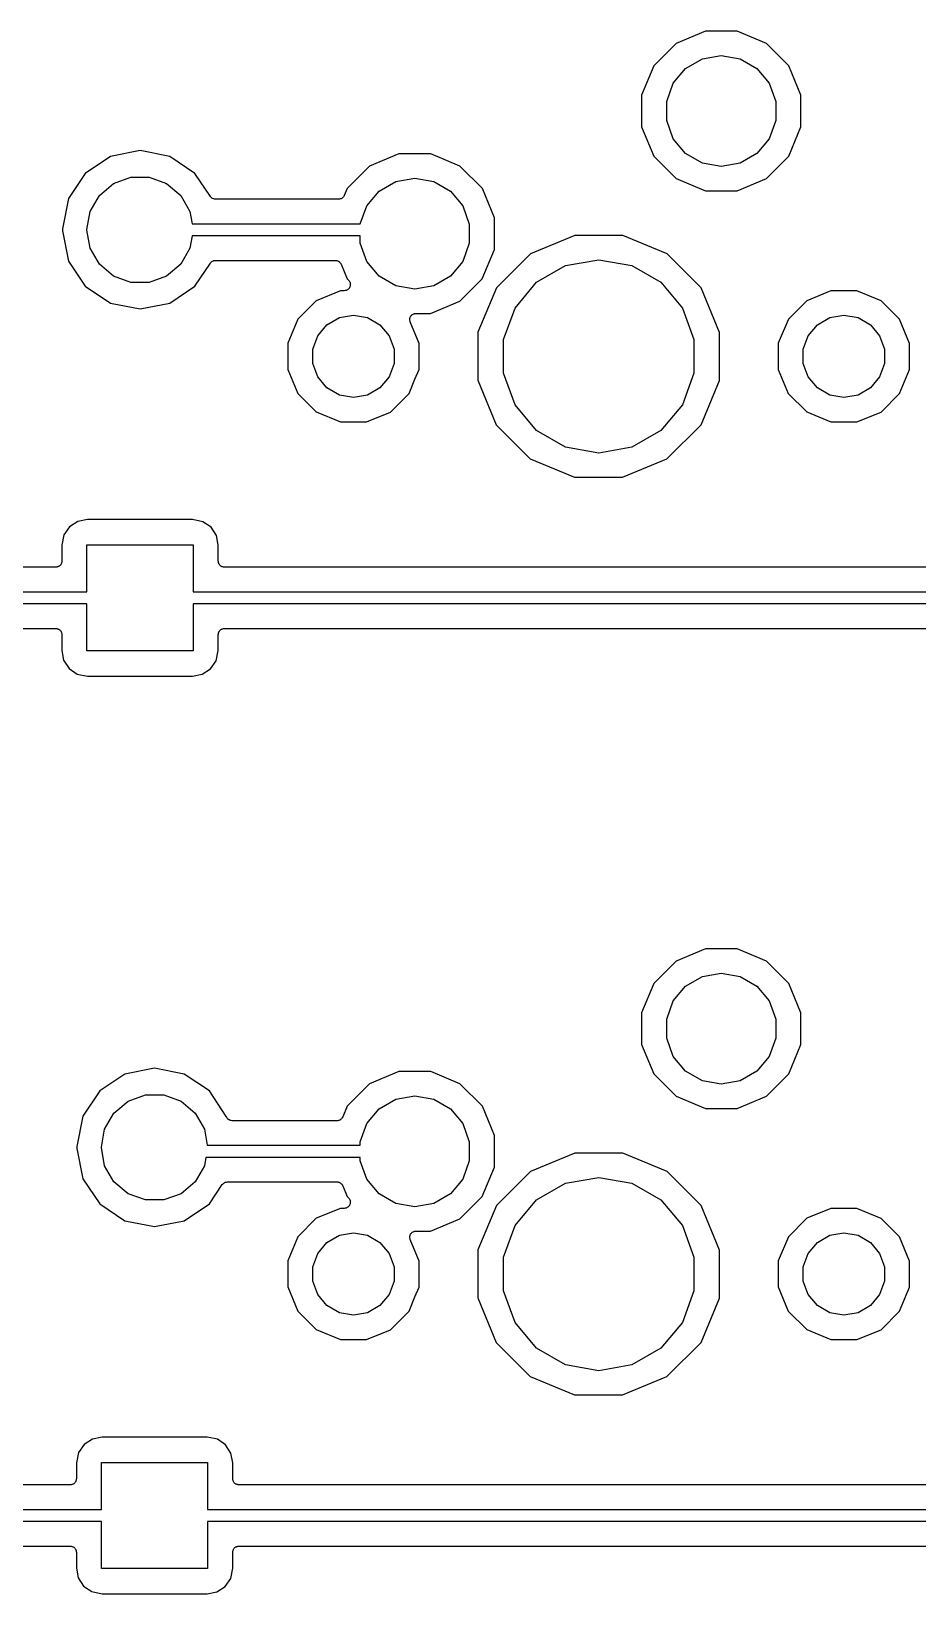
# Model space of a CAD drawing. Extents: x 37 to 156, y -136 to -20.
# Drawn here: x 95.25 to 113.61, y -94.62 to -62.27 of the extents above; entities that cross this region are included whole.
import ezdxf

# ---------------------------------------------------------------- set-up
doc = ezdxf.new("R2010")
doc.units = 0
doc.header["$MEASUREMENT"] = 0
doc.layers.add('BLACK', color=7, linetype='CONTINUOUS')

msp = doc.modelspace()

# ---------------------------------------------------------------- linework, layer by layer
at = {"layer": 'Black'}
for p, q in [((109.213, -62.2687), (108.606, -62.5195)), ((109.87, -62.2693), (109.213, -62.2687)), ((110.476, -62.5212), (109.87, -62.2693)), ((108.606, -62.5195), (108.141, -62.9836)), ((110.94, -62.986), (110.476, -62.5212)), ((108.141, -62.9836), (107.889, -63.5902)), ((108.546, -63.3463), (108.802, -63.0411)), ((108.802, -63.0411), (109.148, -62.8418)), ((109.148, -62.8418), (109.54, -62.7726)), ((109.54, -62.7726), (109.932, -62.8418)), ((109.932, -62.8418), (110.278, -63.0411)), ((110.278, -63.0411), (110.534, -63.3463)), ((111.191, -63.593), (110.94, -62.986)), ((108.41, -63.7208), (108.546, -63.3463)), ((110.534, -63.3463), (110.67, -63.7208)), ((107.889, -63.5902), (107.889, -64.247)), ((108.41, -64.1192), (108.41, -63.7208)), ((110.67, -63.7208), (110.67, -64.1192)), ((111.191, -64.2498), (111.191, -63.593)), ((107.889, -64.247), (108.14, -64.854)), ((108.546, -64.4937), (108.41, -64.1192)), ((110.67, -64.1192), (110.534, -64.4937)), ((110.939, -64.8564), (111.191, -64.2498)), ((108.802, -64.7989), (108.546, -64.4937)), ((110.534, -64.4937), (110.278, -64.7989)), ((96.8856, -64.8627), (96.3647, -65.2107)), ((97.5, -64.7405), (96.8856, -64.8627)), ((98.1144, -64.8627), (97.5, -64.7405)), ((98.6353, -65.2107), (98.1144, -64.8627)), ((102.863, -64.8087), (102.256, -65.0595)), ((103.52, -64.8093), (102.863, -64.8087)), ((104.126, -65.0612), (103.52, -64.8093)), ((108.14, -64.854), (108.604, -65.3188)), ((109.148, -64.9982), (108.802, -64.7989)), ((109.54, -65.0674), (109.148, -64.9982)), ((109.932, -64.9982), (109.54, -65.0674)), ((110.278, -64.7989), (109.932, -64.9982)), ((110.474, -65.3205), (110.939, -64.8564)), ((96.3647, -65.2107), (96.0167, -65.7316)), ((96.95, -65.4232), (97.309, -65.2925)), ((97.309, -65.2925), (97.691, -65.2925)), ((97.691, -65.2925), (98.05, -65.4232)), ((98.9559, -65.6906), (98.6353, -65.2107)), ((102.256, -65.0595), (101.791, -65.5236)), ((102.798, -65.3818), (103.19, -65.3126)), ((103.19, -65.3126), (103.582, -65.3818)), ((104.59, -65.526), (104.126, -65.0612)), ((108.604, -65.3188), (109.21, -65.5707)), ((109.867, -65.5713), (110.474, -65.3205)), ((96.4663, -65.9996), (96.6574, -65.6687)), ((96.6574, -65.6687), (96.95, -65.4232)), ((98.05, -65.4232), (98.3426, -65.6687)), ((98.3426, -65.6687), (98.5337, -65.9996)), ((101.731, -65.6687), (101.726, -65.6757)), ((101.791, -65.5236), (101.731, -65.6687)), ((102.196, -65.8863), (102.452, -65.5811)), ((102.452, -65.5811), (102.798, -65.3818)), ((103.582, -65.3818), (103.928, -65.5811)), ((103.928, -65.5811), (104.184, -65.8863)), ((104.841, -66.133), (104.59, -65.526)), ((109.21, -65.5707), (109.867, -65.5713)), ((96.0167, -65.7316), (95.892, -66.3585)), ((98.9683, -65.7035), (98.9559, -65.6906)), ((98.9798, -65.7173), (98.9683, -65.7035)), ((98.9835, -65.7194), (98.9798, -65.7173)), ((98.9864, -65.7224), (98.9835, -65.7194)), ((99.0025, -65.7304), (98.9864, -65.7224)), ((99.018, -65.7393), (99.0025, -65.7304)), ((99.0222, -65.7401), (99.018, -65.7393)), ((99.0259, -65.7419), (99.0222, -65.7401)), ((99.0438, -65.7439), (99.0259, -65.7419)), ((99.0615, -65.747), (99.0438, -65.7439)), ((101.614, -65.747), (99.0615, -65.747)), ((101.622, -65.7456), (101.614, -65.747)), ((101.63, -65.7459), (101.622, -65.7456)), ((101.643, -65.7418), (101.63, -65.7459)), ((101.657, -65.7393), (101.643, -65.7418)), ((101.664, -65.7352), (101.657, -65.7393)), ((101.672, -65.7327), (101.664, -65.7352)), ((101.683, -65.7242), (101.672, -65.7327)), ((101.695, -65.7173), (101.683, -65.7242)), ((101.701, -65.7109), (101.695, -65.7173)), ((101.707, -65.7059), (101.701, -65.7109)), ((101.715, -65.6942), (101.707, -65.7059)), ((101.724, -65.6835), (101.715, -65.6942)), ((101.726, -65.6757), (101.724, -65.6835)), ((102.062, -66.255), (102.196, -65.8863)), ((104.184, -65.8863), (104.32, -66.2608)), ((96.4, -66.3758), (96.4663, -65.9996)), ((98.5337, -65.9996), (98.5787, -66.255)), ((98.5787, -66.255), (102.062, -66.255)), ((104.32, -66.2608), (104.32, -66.6592)), ((104.841, -66.3459), (104.841, -66.133)), ((95.892, -66.3585), (95.892, -66.4015)), ((95.892, -66.4015), (96.0167, -67.0284)), ((96.4, -66.3842), (96.4, -66.3758)), ((96.4663, -66.7604), (96.4, -66.3842)), ((98.5787, -66.505), (98.5337, -66.7604)), ((102.06, -66.505), (98.5787, -66.505)), ((102.06, -66.6592), (102.06, -66.505)), ((104.841, -66.7898), (104.841, -66.3459)), ((106.505, -66.4977), (105.585, -66.8778)), ((107.5, -66.4985), (106.505, -66.4977)), ((108.419, -66.8802), (107.5, -66.4985)), ((96.6574, -67.0913), (96.4663, -66.7604)), ((98.5337, -66.7604), (98.3426, -67.0913)), ((102.196, -67.0337), (102.06, -66.6592)), ((104.32, -66.6592), (104.184, -67.0337)), ((104.589, -67.3964), (104.841, -66.7898)), ((105.585, -66.8778), (104.88, -67.5809)), ((109.122, -67.5846), (108.419, -66.8802)), ((96.0167, -67.0284), (96.3647, -67.5493)), ((96.95, -67.3368), (96.6574, -67.0913)), ((98.3426, -67.0913), (98.05, -67.3368)), ((98.6353, -67.5493), (98.9559, -67.0694)), ((98.9559, -67.0694), (98.9683, -67.0565)), ((98.9683, -67.0565), (98.9798, -67.0427)), ((98.9798, -67.0427), (98.9835, -67.0406)), ((98.9835, -67.0406), (98.9864, -67.0376)), ((98.9864, -67.0376), (99.0025, -67.0296)), ((99.0025, -67.0296), (99.018, -67.0207)), ((99.018, -67.0207), (99.0222, -67.0199)), ((99.0222, -67.0199), (99.0259, -67.0181)), ((99.0259, -67.0181), (99.0438, -67.0161)), ((99.0438, -67.0161), (99.0615, -67.013)), ((99.0615, -67.013), (101.547, -67.013)), ((101.547, -67.013), (101.555, -67.0145)), ((101.555, -67.0145), (101.564, -67.0141)), ((101.564, -67.0141), (101.577, -67.0183)), ((101.577, -67.0183), (101.591, -67.0207)), ((101.591, -67.0207), (101.598, -67.0249)), ((101.598, -67.0249), (101.606, -67.0274)), ((101.606, -67.0274), (101.617, -67.0358)), ((101.617, -67.0358), (101.629, -67.0427)), ((101.629, -67.0427), (101.634, -67.0492)), ((101.634, -67.0492), (101.641, -67.0543)), ((101.641, -67.0543), (101.648, -67.0659)), ((101.648, -67.0659), (101.657, -67.0765)), ((101.657, -67.0765), (101.66, -67.0844)), ((101.66, -67.0844), (101.665, -67.0915)), ((101.665, -67.0915), (101.79, -67.394)), ((102.452, -67.3389), (102.196, -67.0337)), ((104.184, -67.0337), (103.928, -67.3389)), ((105.713, -67.4667), (106.315, -67.1192)), ((106.315, -67.1192), (107, -66.9985)), ((107, -66.9985), (107.685, -67.1192)), ((107.685, -67.1192), (108.287, -67.4667)), ((96.3647, -67.5493), (96.8856, -67.8973)), ((97.309, -67.4675), (96.95, -67.3368)), ((97.691, -67.4675), (97.309, -67.4675)), ((98.05, -67.3368), (97.691, -67.4675)), ((98.1144, -67.8973), (98.6353, -67.5493)), ((101.79, -67.394), (101.82, -67.4242)), ((101.807, -67.6141), (101.803, -67.618)), ((101.811, -67.6113), (101.807, -67.6141)), ((101.822, -67.5986), (101.811, -67.6113)), ((101.82, -67.4242), (101.829, -67.4378)), ((101.834, -67.5869), (101.822, -67.5986)), ((101.829, -67.4378), (101.84, -67.4505)), ((101.836, -67.5818), (101.834, -67.5869)), ((101.84, -67.5775), (101.836, -67.5818)), ((101.84, -67.4505), (101.842, -67.4558)), ((101.845, -67.5619), (101.84, -67.5775)), ((101.842, -67.4558), (101.845, -67.4604)), ((101.845, -67.4604), (101.849, -67.4764)), ((101.852, -67.5469), (101.845, -67.5619)), ((101.849, -67.4764), (101.855, -67.492)), ((101.853, -67.5413), (101.852, -67.5469)), ((101.855, -67.5361), (101.853, -67.5413)), ((101.855, -67.492), (101.855, -67.4976)), ((101.855, -67.4976), (101.856, -67.503)), ((101.856, -67.503), (101.855, -67.5195)), ((101.855, -67.5195), (101.855, -67.5361)), ((102.798, -67.5382), (102.452, -67.3389)), ((103.19, -67.6074), (102.798, -67.5382)), ((103.582, -67.5382), (103.19, -67.6074)), ((103.928, -67.3389), (103.582, -67.5382)), ((104.124, -67.8605), (104.589, -67.3964)), ((104.88, -67.5809), (104.499, -68.5002)), ((105.267, -67.9992), (105.713, -67.4667)), ((108.287, -67.4667), (108.733, -67.9992)), ((109.502, -68.5045), (109.122, -67.5846)), ((96.8856, -67.8973), (97.5, -68.0195)), ((97.5, -68.0195), (98.1144, -67.8973)), ((101.151, -67.8473), (100.769, -68.2292)), ((101.651, -67.6409), (101.151, -67.8473)), ((101.73, -67.6409), (101.651, -67.6409)), ((101.746, -67.6381), (101.73, -67.6409)), ((101.763, -67.6366), (101.746, -67.6381)), ((101.768, -67.6343), (101.763, -67.6366)), ((101.773, -67.6333), (101.768, -67.6343)), ((101.788, -67.625), (101.773, -67.6333)), ((101.803, -67.618), (101.788, -67.625)), ((103.517, -68.1113), (104.124, -67.8605)), ((111.311, -67.8473), (110.929, -68.2292)), ((111.811, -67.6409), (111.311, -67.8473)), ((112.351, -67.6413), (111.811, -67.6409)), ((112.851, -67.8487), (112.351, -67.6413)), ((113.233, -68.2313), (112.851, -67.8487)), ((100.769, -68.2292), (100.561, -68.7285)), ((101.371, -68.3457), (101.628, -68.1974)), ((101.628, -68.1974), (101.92, -68.1458)), ((101.92, -68.1458), (102.212, -68.1974)), ((102.212, -68.1974), (102.469, -68.3457)), ((103.086, -68.2434), (103.088, -68.2297)), ((103.088, -68.2516), (103.086, -68.2434)), ((103.088, -68.2159), (103.091, -68.208)), ((103.088, -68.2297), (103.088, -68.2159)), ((103.088, -68.26), (103.088, -68.2516)), ((103.093, -68.273), (103.088, -68.26)), ((103.091, -68.208), (103.092, -68.1997)), ((103.092, -68.1997), (103.098, -68.1874)), ((103.098, -68.1874), (103.103, -68.1744)), ((103.103, -68.1744), (103.108, -68.168)), ((103.108, -68.168), (103.112, -68.1606)), ((103.112, -68.1606), (103.122, -68.1513)), ((103.122, -68.1513), (103.131, -68.1407)), ((103.131, -68.1407), (103.139, -68.1365)), ((103.139, -68.1365), (103.145, -68.1308)), ((103.145, -68.1308), (103.158, -68.1256)), ((103.158, -68.1256), (103.17, -68.1186)), ((103.17, -68.1186), (103.178, -68.1172)), ((103.178, -68.1172), (103.186, -68.114)), ((103.186, -68.114), (103.199, -68.1134)), ((103.199, -68.1134), (103.213, -68.111)), ((103.213, -68.111), (103.517, -68.1113)), ((105.029, -68.6524), (105.267, -67.9992)), ((108.733, -67.9992), (108.971, -68.6524)), ((110.929, -68.2292), (110.721, -68.7285)), ((111.531, -68.3457), (111.788, -68.1974)), ((111.788, -68.1974), (112.08, -68.1458)), ((112.08, -68.1458), (112.372, -68.1974)), ((112.372, -68.1974), (112.629, -68.3457)), ((113.439, -68.7309), (113.233, -68.2313)), ((101.079, -68.8517), (101.18, -68.5729)), ((101.18, -68.5729), (101.371, -68.3457)), ((102.469, -68.3457), (102.66, -68.5729)), ((102.66, -68.5729), (102.761, -68.8517)), ((103.096, -68.2865), (103.093, -68.273)), ((103.279, -68.7309), (103.096, -68.2865)), ((104.499, -68.5002), (104.498, -69.4955)), ((109.502, -69.2942), (109.502, -68.5045)), ((111.239, -68.8517), (111.34, -68.5729)), ((111.34, -68.5729), (111.531, -68.3457)), ((112.629, -68.3457), (112.82, -68.5729)), ((112.82, -68.5729), (112.921, -68.8517)), ((100.561, -68.7285), (100.561, -69.2691)), ((101.079, -69.1483), (101.079, -68.8517)), ((102.761, -68.8517), (102.761, -69.1483)), ((103.279, -69.2715), (103.279, -68.7309)), ((105.029, -69.3476), (105.029, -68.6524)), ((108.971, -68.6524), (108.971, -69.3476)), ((110.721, -68.7285), (110.721, -69.2691)), ((111.239, -69.1483), (111.239, -68.8517)), ((112.921, -68.8517), (112.921, -69.1483)), ((113.439, -69.2715), (113.439, -68.7309)), ((101.18, -69.4271), (101.079, -69.1483)), ((102.761, -69.1483), (102.66, -69.4271)), ((111.34, -69.4271), (111.239, -69.1483)), ((112.921, -69.1483), (112.82, -69.4271)), ((100.561, -69.2691), (100.767, -69.7687)), ((101.371, -69.6543), (101.18, -69.4271)), ((102.66, -69.4271), (102.469, -69.6543)), ((103.071, -69.7708), (103.195, -69.4719)), ((103.195, -69.4719), (103.279, -69.2715)), ((104.498, -69.4955), (104.878, -70.4154)), ((105.267, -70.0008), (105.029, -69.3476)), ((108.971, -69.3476), (108.733, -70.0008)), ((109.12, -70.4191), (109.501, -69.4998)), ((109.501, -69.4998), (109.502, -69.2942)), ((109.502, -69.2942), (109.502, -69.2942)), ((110.721, -69.2691), (110.927, -69.7687)), ((111.531, -69.6543), (111.34, -69.4271)), ((112.82, -69.4271), (112.629, -69.6543)), ((113.231, -69.7708), (113.439, -69.2715)), ((100.767, -69.7687), (101.149, -70.1513)), ((101.628, -69.8026), (101.371, -69.6543)), ((101.92, -69.8541), (101.628, -69.8026)), ((102.212, -69.8026), (101.92, -69.8541)), ((102.469, -69.6543), (102.212, -69.8026)), ((102.689, -70.1527), (103.071, -69.7708)), ((110.927, -69.7687), (111.309, -70.1513)), ((111.788, -69.8026), (111.531, -69.6543)), ((112.08, -69.8541), (111.788, -69.8026)), ((112.372, -69.8026), (112.08, -69.8541)), ((112.629, -69.6543), (112.372, -69.8026)), ((112.849, -70.1527), (113.231, -69.7708)), ((101.149, -70.1513), (101.649, -70.3587)), ((102.189, -70.3591), (102.689, -70.1527)), ((105.713, -70.5332), (105.267, -70.0008)), ((108.733, -70.0008), (108.287, -70.5332)), ((111.309, -70.1513), (111.809, -70.3587)), ((112.349, -70.3591), (112.849, -70.1527)), ((101.649, -70.3587), (102.189, -70.3591)), ((104.878, -70.4154), (105.581, -71.1198)), ((108.415, -71.1222), (109.12, -70.4191)), ((111.809, -70.3587), (112.349, -70.3591)), ((106.315, -70.8808), (105.713, -70.5332)), ((108.287, -70.5332), (107.685, -70.8808)), ((105.581, -71.1198), (106.5, -71.5015)), ((107, -71.0015), (106.315, -70.8808)), ((107.685, -70.8808), (107, -71.0015)), ((107.495, -71.5023), (108.415, -71.1222)), ((106.5, -71.5015), (107.495, -71.5023)), ((96.2125, -72.4171), (96.0389, -72.5288)), ((96.4118, -72.3796), (96.2125, -72.4171)), ((98.5873, -72.3796), (96.4118, -72.3796)), ((98.8015, -72.4229), (98.5873, -72.3796)), ((98.9712, -72.5389), (98.8015, -72.4229)), ((95.9229, -72.6985), (95.8796, -72.9127)), ((96.0389, -72.5288), (95.9229, -72.6985)), ((99.0829, -72.7125), (98.9712, -72.5389)), ((99.1204, -72.9118), (99.0829, -72.7125)), ((95.8796, -72.9127), (95.8796, -73.24)), ((96.4, -73.875), (96.4, -72.9)), ((96.4, -72.9), (98.6, -72.9)), ((98.6, -72.9), (98.6, -73.875)), ((99.1204, -73.24), (99.1204, -72.9118)), ((95.7526, -73.367), (80.3474, -73.367)), ((95.7635, -73.3651), (95.7526, -73.367)), ((95.7746, -73.3651), (95.7635, -73.3651)), ((95.7851, -73.3613), (95.7746, -73.3651)), ((95.796, -73.3593), (95.7851, -73.3613)), ((95.8056, -73.3538), (95.796, -73.3593)), ((95.8161, -73.35), (95.8056, -73.3538)), ((95.8246, -73.3428), (95.8161, -73.35)), ((95.8342, -73.3373), (95.8246, -73.3428)), ((95.8413, -73.3288), (95.8342, -73.3373)), ((95.8498, -73.3216), (95.8413, -73.3288)), ((95.8554, -73.312), (95.8498, -73.3216)), ((95.8625, -73.3035), (95.8554, -73.312)), ((95.8663, -73.2931), (95.8625, -73.3035)), ((95.8719, -73.2834), (95.8663, -73.2931)), ((95.8738, -73.2725), (95.8719, -73.2834)), ((95.8776, -73.2621), (95.8738, -73.2725)), ((95.8796, -73.24), (95.8776, -73.2509)), ((95.8776, -73.2509), (95.8776, -73.2621)), ((99.1224, -73.2509), (99.1204, -73.24)), ((99.1224, -73.2621), (99.1224, -73.2509)), ((99.1262, -73.2725), (99.1224, -73.2621)), ((99.1281, -73.2834), (99.1262, -73.2725)), ((99.1337, -73.2931), (99.1281, -73.2834)), ((99.1375, -73.3035), (99.1337, -73.2931)), ((99.1446, -73.312), (99.1375, -73.3035)), ((99.1502, -73.3216), (99.1446, -73.312)), ((99.1587, -73.3288), (99.1502, -73.3216)), ((99.1658, -73.3373), (99.1587, -73.3288)), ((99.1754, -73.3428), (99.1658, -73.3373)), ((99.1839, -73.35), (99.1754, -73.3428)), ((99.1944, -73.3538), (99.1839, -73.35)), ((99.204, -73.3593), (99.1944, -73.3538)), ((99.2149, -73.3613), (99.204, -73.3593)), ((99.2254, -73.3651), (99.2149, -73.3613)), ((99.2365, -73.3651), (99.2254, -73.3651)), ((99.2474, -73.367), (99.2365, -73.3651)), ((114.853, -73.367), (99.2474, -73.367)), ((79.7, -73.875), (96.4, -73.875)), ((98.6, -73.875), (115.5, -73.875)), ((96.4, -74.125), (79.7, -74.125)), ((96.4, -75.1), (96.4, -74.125)), ((115.5, -74.125), (98.6, -74.125)), ((98.6, -74.125), (98.6, -75.1)), ((80.3474, -74.633), (95.7526, -74.633)), ((95.7526, -74.633), (95.7635, -74.6349)), ((95.7635, -74.6349), (95.7746, -74.6349)), ((95.7746, -74.6349), (95.7851, -74.6387)), ((95.7851, -74.6387), (95.796, -74.6407)), ((95.796, -74.6407), (95.8056, -74.6462)), ((95.8056, -74.6462), (95.8161, -74.65)), ((95.8161, -74.65), (95.8246, -74.6572)), ((95.8246, -74.6572), (95.8342, -74.6627)), ((95.8342, -74.6627), (95.8413, -74.6712)), ((95.8413, -74.6712), (95.8498, -74.6784)), ((95.8498, -74.6784), (95.8554, -74.688)), ((95.8554, -74.688), (95.8625, -74.6965)), ((95.8625, -74.6965), (95.8663, -74.7069)), ((95.8663, -74.7069), (95.8719, -74.7166)), ((95.8719, -74.7166), (95.8738, -74.7275)), ((95.8738, -74.7275), (95.8776, -74.7379)), ((99.1224, -74.7379), (99.1262, -74.7275)), ((99.1262, -74.7275), (99.1281, -74.7166)), ((99.1281, -74.7166), (99.1337, -74.7069)), ((99.1337, -74.7069), (99.1375, -74.6965)), ((99.1375, -74.6965), (99.1446, -74.688)), ((99.1446, -74.688), (99.1502, -74.6784)), ((99.1502, -74.6784), (99.1587, -74.6712)), ((99.1587, -74.6712), (99.1658, -74.6627)), ((99.1658, -74.6627), (99.1754, -74.6572)), ((99.1754, -74.6572), (99.1839, -74.65)), ((99.1839, -74.65), (99.1944, -74.6462)), ((99.1944, -74.6462), (99.204, -74.6407)), ((99.204, -74.6407), (99.2149, -74.6387)), ((99.2149, -74.6387), (99.2254, -74.6349)), ((99.2254, -74.6349), (99.2365, -74.6349)), ((99.2365, -74.6349), (99.2474, -74.633)), ((99.2474, -74.633), (114.853, -74.633)), ((95.8776, -74.7379), (95.8776, -74.7491)), ((95.8776, -74.7491), (95.8796, -74.76)), ((95.8796, -74.76), (95.8796, -75.0882)), ((99.1204, -74.76), (99.1224, -74.7491)), ((99.1204, -75.0873), (99.1204, -74.76)), ((99.1224, -74.7491), (99.1224, -74.7379)), ((95.8796, -75.0882), (95.9171, -75.2875)), ((95.9171, -75.2875), (96.0288, -75.4611)), ((98.6, -75.1), (96.4, -75.1)), ((98.9611, -75.4712), (99.0771, -75.3015)), ((99.0771, -75.3015), (99.1204, -75.0873)), ((96.0288, -75.4611), (96.1985, -75.5771)), ((96.1985, -75.5771), (96.4127, -75.6204)), ((96.4127, -75.6204), (98.5882, -75.6204)), ((98.5882, -75.6204), (98.7875, -75.5829)), ((98.7875, -75.5829), (98.9611, -75.4712)), ((108.606, -81.5195), (108.141, -81.9836)), ((109.213, -81.2687), (108.606, -81.5195)), ((109.87, -81.2693), (109.213, -81.2687)), ((110.476, -81.5212), (109.87, -81.2693)), ((110.94, -81.986), (110.476, -81.5212)), ((108.802, -82.0411), (109.148, -81.8418)), ((109.148, -81.8418), (109.54, -81.7726)), ((109.54, -81.7726), (109.932, -81.8418)), ((109.932, -81.8418), (110.278, -82.0411)), ((108.141, -81.9836), (107.889, -82.5902)), ((108.546, -82.3463), (108.802, -82.0411)), ((110.278, -82.0411), (110.534, -82.3463)), ((111.191, -82.593), (110.94, -81.986)), ((108.41, -82.7208), (108.546, -82.3463)), ((110.534, -82.3463), (110.67, -82.7208)), ((107.889, -82.5902), (107.889, -83.247)), ((108.41, -83.1192), (108.41, -82.7208)), ((110.67, -82.7208), (110.67, -83.1192)), ((111.191, -83.2498), (111.191, -82.593)), ((108.546, -83.4937), (108.41, -83.1192)), ((110.67, -83.1192), (110.534, -83.4937)), ((107.889, -83.247), (108.14, -83.854)), ((110.939, -83.8564), (111.191, -83.2498)), ((97.8, -83.7405), (97.1856, -83.8627)), ((98.4144, -83.8627), (97.8, -83.7405)), ((108.802, -83.7989), (108.546, -83.4937)), ((110.534, -83.4937), (110.278, -83.7989)), ((97.1856, -83.8627), (96.6647, -84.2107)), ((98.9353, -84.2107), (98.4144, -83.8627)), ((102.256, -84.0595), (101.791, -84.5236)), ((102.863, -83.8087), (102.256, -84.0595)), ((103.52, -83.8093), (102.863, -83.8087)), ((104.126, -84.0612), (103.52, -83.8093)), ((104.59, -84.526), (104.126, -84.0612)), ((108.14, -83.854), (108.604, -84.3188)), ((109.148, -83.9982), (108.802, -83.7989)), ((109.54, -84.0674), (109.148, -83.9982)), ((109.932, -83.9982), (109.54, -84.0674)), ((110.278, -83.7989), (109.932, -83.9982)), ((110.474, -84.3205), (110.939, -83.8564)), ((96.6647, -84.2107), (96.3167, -84.7316)), ((96.9574, -84.6687), (97.25, -84.4232)), ((97.25, -84.4232), (97.609, -84.2925)), ((97.609, -84.2925), (97.991, -84.2925)), ((97.991, -84.2925), (98.35, -84.4232)), ((98.35, -84.4232), (98.6426, -84.6687)), ((99.2864, -84.7363), (98.9353, -84.2107)), ((102.452, -84.5811), (102.798, -84.3818)), ((102.798, -84.3818), (103.19, -84.3126)), ((103.19, -84.3126), (103.582, -84.3818)), ((103.582, -84.3818), (103.928, -84.5811)), ((108.604, -84.3188), (109.21, -84.5707)), ((109.867, -84.5713), (110.474, -84.3205)), ((96.3167, -84.7316), (96.192, -85.3585)), ((96.7663, -84.9996), (96.9574, -84.6687)), ((98.6426, -84.6687), (98.8337, -84.9996)), ((99.2894, -84.7441), (99.2864, -84.7363)), ((99.2965, -84.7635), (99.2894, -84.7441)), ((101.693, -84.7557), (101.69, -84.7635)), ((101.698, -84.7487), (101.693, -84.7557)), ((101.791, -84.5236), (101.698, -84.7487)), ((102.196, -84.8863), (102.452, -84.5811)), ((103.928, -84.5811), (104.184, -84.8863)), ((104.841, -85.133), (104.59, -84.526)), ((109.21, -84.5707), (109.867, -84.5713)), ((96.7, -85.3758), (96.7663, -84.9996)), ((98.8337, -84.9996), (98.8928, -85.335)), ((99.2974, -84.7646), (99.2965, -84.7635)), ((99.2979, -84.7659), (99.2974, -84.7646)), ((99.3116, -84.7815), (99.2979, -84.7659)), ((99.3249, -84.7973), (99.3116, -84.7815)), ((99.3261, -84.798), (99.3249, -84.7973)), ((99.327, -84.799), (99.3261, -84.798)), ((99.3452, -84.809), (99.327, -84.799)), ((99.3631, -84.8193), (99.3452, -84.809)), ((99.3644, -84.8196), (99.3631, -84.8193)), ((99.3657, -84.8203), (99.3644, -84.8196)), ((99.3861, -84.8234), (99.3657, -84.8203)), ((99.4065, -84.827), (99.3861, -84.8234)), ((101.58, -84.827), (99.4065, -84.827)), ((101.589, -84.8256), (101.58, -84.827)), ((101.597, -84.8259), (101.589, -84.8256)), ((101.61, -84.8218), (101.597, -84.8259)), ((101.624, -84.8193), (101.61, -84.8218)), ((101.631, -84.8152), (101.624, -84.8193)), ((101.639, -84.8127), (101.631, -84.8152)), ((101.65, -84.8042), (101.639, -84.8127)), ((101.662, -84.7973), (101.65, -84.8042)), ((101.667, -84.7909), (101.662, -84.7973)), ((101.674, -84.7859), (101.667, -84.7909)), ((101.681, -84.7742), (101.674, -84.7859)), ((101.69, -84.7635), (101.681, -84.7742)), ((102.06, -85.2608), (102.196, -84.8863)), ((104.184, -84.8863), (104.32, -85.2608)), ((96.192, -85.3585), (96.192, -85.4015)), ((96.192, -85.4015), (96.3167, -86.0284)), ((96.7, -85.3842), (96.7, -85.3758)), ((96.7663, -85.7604), (96.7, -85.3842)), ((98.8928, -85.335), (102.06, -85.335)), ((102.06, -85.335), (102.06, -85.2608)), ((104.32, -85.2608), (104.32, -85.6592)), ((104.841, -85.3459), (104.841, -85.133)), ((104.841, -85.7898), (104.841, -85.3459)), ((98.8646, -85.585), (98.8337, -85.7604)), ((102.06, -85.585), (98.8646, -85.585)), ((102.06, -85.6592), (102.06, -85.585)), ((102.196, -86.0337), (102.06, -85.6592)), ((104.32, -85.6592), (104.184, -86.0337)), ((106.505, -85.4977), (105.585, -85.8778)), ((107.5, -85.4985), (106.505, -85.4977)), ((108.419, -85.8802), (107.5, -85.4985)), ((96.3167, -86.0284), (96.6647, -86.5493)), ((96.9574, -86.0913), (96.7663, -85.7604)), ((98.8337, -85.7604), (98.6426, -86.0913)), ((102.452, -86.3389), (102.196, -86.0337)), ((104.184, -86.0337), (103.928, -86.3389)), ((104.589, -86.3964), (104.841, -85.7898)), ((105.585, -85.8778), (104.88, -86.5809)), ((106.315, -86.1192), (107, -85.9985)), ((107, -85.9985), (107.685, -86.1192)), ((109.122, -86.5846), (108.419, -85.8802)), ((97.25, -86.3368), (96.9574, -86.0913)), ((97.609, -86.4675), (97.25, -86.3368)), ((98.35, -86.3368), (97.991, -86.4675)), ((98.6426, -86.0913), (98.35, -86.3368)), ((98.9353, -86.5493), (99.2024, -86.1494)), ((99.2024, -86.1494), (99.2148, -86.1365)), ((99.2148, -86.1365), (99.2264, -86.1227)), ((99.2264, -86.1227), (99.23, -86.1206)), ((99.23, -86.1206), (99.2329, -86.1176)), ((99.2329, -86.1176), (99.249, -86.1096)), ((99.249, -86.1096), (99.2646, -86.1007)), ((99.2646, -86.1007), (99.2687, -86.0999)), ((99.2687, -86.0999), (99.2725, -86.0981)), ((99.2725, -86.0981), (99.2903, -86.0961)), ((99.2903, -86.0961), (99.308, -86.093)), ((99.308, -86.093), (101.58, -86.093)), ((101.58, -86.093), (101.589, -86.0945)), ((101.589, -86.0945), (101.597, -86.0941)), ((101.597, -86.0941), (101.61, -86.0983)), ((101.61, -86.0983), (101.624, -86.1007)), ((101.624, -86.1007), (101.631, -86.1049)), ((101.631, -86.1049), (101.639, -86.1074)), ((101.639, -86.1074), (101.65, -86.1158)), ((101.65, -86.1158), (101.662, -86.1227)), ((101.662, -86.1227), (101.667, -86.1292)), ((101.667, -86.1292), (101.674, -86.1343)), ((101.674, -86.1343), (101.681, -86.1459)), ((101.681, -86.1459), (101.69, -86.1565)), ((101.69, -86.1565), (101.693, -86.1644)), ((101.693, -86.1644), (101.698, -86.1715)), ((101.698, -86.1715), (101.79, -86.394)), ((102.798, -86.5382), (102.452, -86.3389)), ((103.928, -86.3389), (103.582, -86.5382)), ((105.713, -86.4667), (106.315, -86.1192)), ((107.685, -86.1192), (108.287, -86.4667)), ((96.6647, -86.5493), (97.1856, -86.8973)), ((97.991, -86.4675), (97.609, -86.4675)), ((98.4144, -86.8973), (98.9353, -86.5493)), ((101.651, -86.6409), (101.151, -86.8473)), ((101.73, -86.6409), (101.651, -86.6409)), ((101.746, -86.6381), (101.73, -86.6409)), ((101.763, -86.6366), (101.746, -86.6381)), ((101.768, -86.6343), (101.763, -86.6366)), ((101.773, -86.6333), (101.768, -86.6343)), ((101.788, -86.625), (101.773, -86.6333)), ((101.803, -86.618), (101.788, -86.625)), ((101.79, -86.394), (101.82, -86.4242)), ((101.807, -86.6141), (101.803, -86.618)), ((101.811, -86.6113), (101.807, -86.6141)), ((101.822, -86.5986), (101.811, -86.6113)), ((101.82, -86.4242), (101.829, -86.4378)), ((101.834, -86.5869), (101.822, -86.5986)), ((101.829, -86.4378), (101.84, -86.4505)), ((101.836, -86.5818), (101.834, -86.5869)), ((101.84, -86.5775), (101.836, -86.5818)), ((101.84, -86.4505), (101.842, -86.4558)), ((101.845, -86.5619), (101.84, -86.5775)), ((101.842, -86.4558), (101.845, -86.4604)), ((101.845, -86.4604), (101.849, -86.4764)), ((101.852, -86.5469), (101.845, -86.5619)), ((101.849, -86.4764), (101.855, -86.492)), ((101.853, -86.5413), (101.852, -86.5469)), ((101.855, -86.5361), (101.853, -86.5413)), ((101.855, -86.492), (101.855, -86.4976)), ((101.855, -86.4976), (101.856, -86.503)), ((101.856, -86.503), (101.855, -86.5195)), ((101.855, -86.5195), (101.855, -86.5361)), ((103.19, -86.6074), (102.798, -86.5382)), ((103.582, -86.5382), (103.19, -86.6074)), ((104.124, -86.8605), (104.589, -86.3964)), ((104.88, -86.5809), (104.499, -87.5002)), ((105.267, -86.9992), (105.713, -86.4667)), ((108.287, -86.4667), (108.733, -86.9992)), ((109.502, -87.5045), (109.122, -86.5846)), ((111.811, -86.6409), (111.311, -86.8473)), ((112.351, -86.6413), (111.811, -86.6409)), ((112.851, -86.8487), (112.351, -86.6413)), ((97.1856, -86.8973), (97.8, -87.0195)), ((97.8, -87.0195), (98.4144, -86.8973)), ((101.151, -86.8473), (100.769, -87.2292)), ((103.517, -87.1113), (104.124, -86.8605)), ((105.029, -87.6524), (105.267, -86.9992)), ((108.733, -86.9992), (108.971, -87.6524)), ((111.311, -86.8473), (110.929, -87.2292)), ((113.233, -87.2313), (112.851, -86.8487)), ((100.769, -87.2292), (100.561, -87.7285)), ((101.18, -87.5729), (101.371, -87.3457)), ((101.371, -87.3457), (101.628, -87.1974)), ((101.628, -87.1974), (101.92, -87.1458)), ((101.92, -87.1458), (102.212, -87.1974)), ((102.212, -87.1974), (102.469, -87.3457)), ((102.469, -87.3457), (102.66, -87.5729)), ((103.086, -87.2434), (103.088, -87.2297)), ((103.088, -87.2516), (103.086, -87.2434)), ((103.088, -87.2159), (103.091, -87.208)), ((103.088, -87.2297), (103.088, -87.2159)), ((103.088, -87.26), (103.088, -87.2516)), ((103.093, -87.273), (103.088, -87.26)), ((103.091, -87.208), (103.092, -87.1997)), ((103.092, -87.1997), (103.098, -87.1874)), ((103.096, -87.2865), (103.093, -87.273)), ((103.279, -87.7309), (103.096, -87.2865)), ((103.098, -87.1874), (103.103, -87.1744)), ((103.103, -87.1744), (103.108, -87.168)), ((103.108, -87.168), (103.112, -87.1606)), ((103.112, -87.1606), (103.122, -87.1513)), ((103.122, -87.1513), (103.131, -87.1407)), ((103.131, -87.1407), (103.139, -87.1365)), ((103.139, -87.1365), (103.145, -87.1308)), ((103.145, -87.1308), (103.158, -87.1256)), ((103.158, -87.1256), (103.17, -87.1186)), ((103.17, -87.1186), (103.178, -87.1172)), ((103.178, -87.1172), (103.186, -87.114)), ((103.186, -87.114), (103.199, -87.1134)), ((103.199, -87.1134), (103.213, -87.111)), ((103.213, -87.111), (103.517, -87.1113)), ((110.929, -87.2292), (110.721, -87.7285)), ((111.34, -87.5729), (111.531, -87.3457)), ((111.531, -87.3457), (111.788, -87.1974)), ((111.788, -87.1974), (112.08, -87.1458)), ((112.08, -87.1458), (112.372, -87.1974)), ((112.372, -87.1974), (112.629, -87.3457)), ((112.629, -87.3457), (112.82, -87.5729)), ((113.439, -87.7309), (113.233, -87.2313)), ((101.079, -87.8517), (101.18, -87.5729)), ((102.66, -87.5729), (102.761, -87.8517)), ((104.499, -87.5002), (104.498, -88.4955)), ((105.029, -88.3476), (105.029, -87.6524)), ((108.971, -87.6524), (108.971, -88.3476)), ((109.502, -88.2942), (109.502, -87.5045)), ((111.239, -87.8517), (111.34, -87.5729)), ((112.82, -87.5729), (112.921, -87.8517)), ((100.561, -87.7285), (100.561, -88.2691)), ((101.079, -88.1483), (101.079, -87.8517)), ((102.761, -87.8517), (102.761, -88.1483)), ((103.279, -88.2715), (103.279, -87.7309)), ((110.721, -87.7285), (110.721, -88.2691)), ((111.239, -88.1483), (111.239, -87.8517)), ((112.921, -87.8517), (112.921, -88.1483)), ((113.439, -88.2715), (113.439, -87.7309)), ((100.561, -88.2691), (100.767, -88.7687)), ((101.18, -88.4271), (101.079, -88.1483)), ((102.761, -88.1483), (102.66, -88.4271)), ((103.195, -88.4719), (103.279, -88.2715)), ((109.501, -88.4998), (109.502, -88.2942)), ((109.502, -88.2942), (109.502, -88.2942)), ((110.721, -88.2691), (110.927, -88.7687)), ((111.34, -88.4271), (111.239, -88.1483)), ((112.921, -88.1483), (112.82, -88.4271)), ((113.231, -88.7708), (113.439, -88.2715)), ((101.371, -88.6543), (101.18, -88.4271)), ((102.66, -88.4271), (102.469, -88.6543)), ((103.071, -88.7708), (103.195, -88.4719)), ((104.498, -88.4955), (104.878, -89.4154)), ((105.267, -89.0008), (105.029, -88.3476)), ((108.971, -88.3476), (108.733, -89.0008)), ((109.12, -89.4191), (109.501, -88.4998)), ((111.531, -88.6543), (111.34, -88.4271)), ((112.82, -88.4271), (112.629, -88.6543)), ((100.767, -88.7687), (101.149, -89.1513)), ((101.628, -88.8026), (101.371, -88.6543)), ((101.92, -88.8541), (101.628, -88.8026)), ((102.212, -88.8026), (101.92, -88.8541)), ((102.469, -88.6543), (102.212, -88.8026)), ((102.689, -89.1527), (103.071, -88.7708)), ((110.927, -88.7687), (111.309, -89.1513)), ((111.788, -88.8026), (111.531, -88.6543)), ((112.08, -88.8541), (111.788, -88.8026)), ((112.372, -88.8026), (112.08, -88.8541)), ((112.629, -88.6543), (112.372, -88.8026)), ((112.849, -89.1527), (113.231, -88.7708)), ((101.149, -89.1513), (101.649, -89.3587)), ((102.189, -89.3591), (102.689, -89.1527)), ((105.713, -89.5332), (105.267, -89.0008)), ((108.733, -89.0008), (108.287, -89.5332)), ((111.309, -89.1513), (111.809, -89.3587)), ((112.349, -89.3591), (112.849, -89.1527)), ((101.649, -89.3587), (102.189, -89.3591)), ((104.878, -89.4154), (105.581, -90.1198)), ((106.315, -89.8808), (105.713, -89.5332)), ((108.287, -89.5332), (107.685, -89.8808)), ((108.415, -90.1222), (109.12, -89.4191)), ((111.809, -89.3587), (112.349, -89.3591)), ((107, -90.0015), (106.315, -89.8808)), ((107.685, -89.8808), (107, -90.0015)), ((105.581, -90.1198), (106.5, -90.5015)), ((107.495, -90.5023), (108.415, -90.1222)), ((106.5, -90.5015), (107.495, -90.5023)), ((96.3389, -91.5288), (96.2229, -91.6985)), ((96.5125, -91.4171), (96.3389, -91.5288)), ((96.7118, -91.3796), (96.5125, -91.4171)), ((98.8873, -91.3796), (96.7118, -91.3796)), ((99.1015, -91.4229), (98.8873, -91.3796)), ((99.2712, -91.5389), (99.1015, -91.4229)), ((99.3829, -91.7125), (99.2712, -91.5389)), ((96.2229, -91.6985), (96.1796, -91.9127)), ((99.4204, -91.9118), (99.3829, -91.7125)), ((96.1796, -91.9127), (96.1796, -92.24)), ((96.7, -92.875), (96.7, -91.9)), ((96.7, -91.9), (98.9, -91.9)), ((98.9, -91.9), (98.9, -92.875)), ((99.4204, -92.24), (99.4204, -91.9118)), ((96.0526, -92.367), (80.2474, -92.367)), ((96.0635, -92.3651), (96.0526, -92.367)), ((96.0746, -92.3651), (96.0635, -92.3651)), ((96.0851, -92.3613), (96.0746, -92.3651)), ((96.096, -92.3593), (96.0851, -92.3613)), ((96.1056, -92.3538), (96.096, -92.3593)), ((96.1161, -92.35), (96.1056, -92.3538)), ((96.1246, -92.3428), (96.1161, -92.35)), ((96.1342, -92.3373), (96.1246, -92.3428)), ((96.1413, -92.3288), (96.1342, -92.3373)), ((96.1498, -92.3216), (96.1413, -92.3288)), ((96.1554, -92.312), (96.1498, -92.3216)), ((96.1625, -92.3035), (96.1554, -92.312)), ((96.1663, -92.2931), (96.1625, -92.3035)), ((96.1719, -92.2834), (96.1663, -92.2931)), ((96.1738, -92.2725), (96.1719, -92.2834)), ((96.1776, -92.2621), (96.1738, -92.2725)), ((96.1796, -92.24), (96.1776, -92.2509)), ((96.1776, -92.2509), (96.1776, -92.2621)), ((99.4224, -92.2509), (99.4204, -92.24)), ((99.4224, -92.2621), (99.4224, -92.2509)), ((99.4262, -92.2725), (99.4224, -92.2621)), ((99.4281, -92.2834), (99.4262, -92.2725)), ((99.4337, -92.2931), (99.4281, -92.2834)), ((99.4375, -92.3035), (99.4337, -92.2931)), ((99.4446, -92.312), (99.4375, -92.3035)), ((99.4502, -92.3216), (99.4446, -92.312)), ((99.4587, -92.3288), (99.4502, -92.3216)), ((99.4658, -92.3373), (99.4587, -92.3288)), ((99.4754, -92.3428), (99.4658, -92.3373)), ((99.4839, -92.35), (99.4754, -92.3428)), ((99.4944, -92.3538), (99.4839, -92.35)), ((99.504, -92.3593), (99.4944, -92.3538)), ((99.5149, -92.3613), (99.504, -92.3593)), ((99.5254, -92.3651), (99.5149, -92.3613)), ((99.5365, -92.3651), (99.5254, -92.3651)), ((99.5474, -92.367), (99.5365, -92.3651)), ((114.953, -92.367), (99.5474, -92.367)), ((79.6, -92.875), (96.7, -92.875)), ((96.7, -93.125), (79.6, -93.125)), ((96.7, -94.1), (96.7, -93.125)), ((98.9, -92.875), (115.6, -92.875)), ((115.6, -93.125), (98.9, -93.125)), ((98.9, -93.125), (98.9, -94.1)), ((80.2474, -93.633), (96.0526, -93.633)), ((96.0526, -93.633), (96.0635, -93.6349)), ((96.0635, -93.6349), (96.0746, -93.6349)), ((96.0746, -93.6349), (96.0851, -93.6387)), ((96.0851, -93.6387), (96.096, -93.6407)), ((96.096, -93.6407), (96.1056, -93.6462)), ((96.1056, -93.6462), (96.1161, -93.65)), ((96.1161, -93.65), (96.1246, -93.6572)), ((96.1246, -93.6572), (96.1342, -93.6627)), ((96.1342, -93.6627), (96.1413, -93.6712)), ((96.1413, -93.6712), (96.1498, -93.6784)), ((96.1498, -93.6784), (96.1554, -93.688)), ((96.1554, -93.688), (96.1625, -93.6965)), ((96.1625, -93.6965), (96.1663, -93.7069)), ((96.1663, -93.7069), (96.1719, -93.7166)), ((96.1719, -93.7166), (96.1738, -93.7275)), ((96.1738, -93.7275), (96.1776, -93.7379)), ((96.1776, -93.7379), (96.1776, -93.7491)), ((96.1776, -93.7491), (96.1796, -93.76)), ((96.1796, -93.76), (96.1796, -94.0882)), ((99.4204, -93.76), (99.4224, -93.7491)), ((99.4204, -94.0873), (99.4204, -93.76)), ((99.4224, -93.7379), (99.4262, -93.7275)), ((99.4224, -93.7491), (99.4224, -93.7379)), ((99.4262, -93.7275), (99.4281, -93.7166)), ((99.4281, -93.7166), (99.4337, -93.7069)), ((99.4337, -93.7069), (99.4375, -93.6965)), ((99.4375, -93.6965), (99.4446, -93.688)), ((99.4446, -93.688), (99.4502, -93.6784)), ((99.4502, -93.6784), (99.4587, -93.6712)), ((99.4587, -93.6712), (99.4658, -93.6627)), ((99.4658, -93.6627), (99.4754, -93.6572)), ((99.4754, -93.6572), (99.4839, -93.65)), ((99.4839, -93.65), (99.4944, -93.6462)), ((99.4944, -93.6462), (99.504, -93.6407)), ((99.504, -93.6407), (99.5149, -93.6387)), ((99.5149, -93.6387), (99.5254, -93.6349)), ((99.5254, -93.6349), (99.5365, -93.6349)), ((99.5365, -93.6349), (99.5474, -93.633)), ((99.5474, -93.633), (114.953, -93.633)), ((96.1796, -94.0882), (96.2171, -94.2875)), ((98.9, -94.1), (96.7, -94.1)), ((99.3771, -94.3015), (99.4204, -94.0873)), ((96.2171, -94.2875), (96.3288, -94.4611)), ((96.3288, -94.4611), (96.4985, -94.5771)), ((99.2611, -94.4712), (99.3771, -94.3015)), ((96.4985, -94.5771), (96.7127, -94.6204)), ((96.7127, -94.6204), (98.8882, -94.6204)), ((98.8882, -94.6204), (99.0875, -94.5829)), ((99.0875, -94.5829), (99.2611, -94.4712))]:
    msp.add_line(p, q, dxfattribs=at)

doc.saveas('drawing.dxf')
